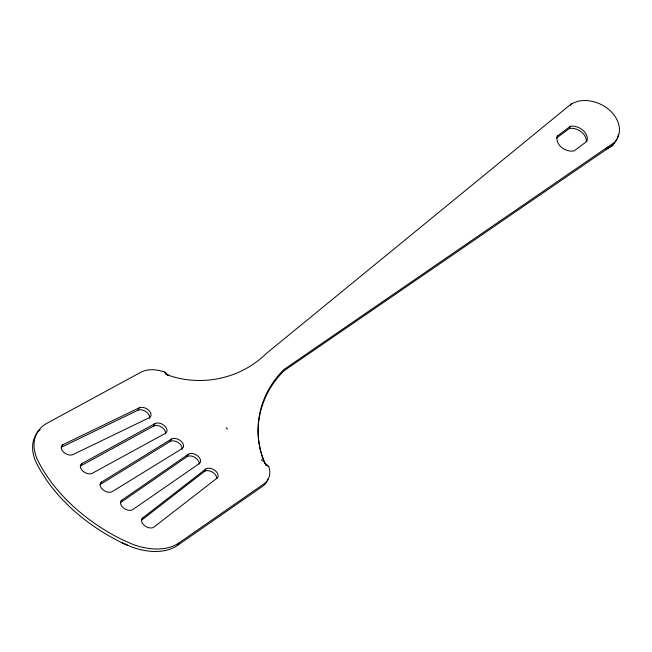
<?xml version="1.0" encoding="UTF-8"?>
<svg xmlns="http://www.w3.org/2000/svg" width="652" height="652" viewBox="0 0 652 652"><rect width="100%" height="100%" fill="white"/><g stroke="black" fill="none" stroke-linecap="round" stroke-linejoin="round"><path stroke-width="0.98" d="M570.647 105.347L571.291 103.912L577.403 101.394A30.155 23.154 24.2 0 1 609.832 110.4A30.155 23.154 24.2 0 1 617.607 137.898L613.027 144.834L284.052 370.719A91.598 86.52 -6 0 0 260.939 452.464M557.541 135.885L556.572 138.037L569.441 128.387L570.41 126.235A13.146 10.09 24.2 0 1 583.141 130.416A13.146 10.09 24.2 0 1 586.979 141.272L574.11 150.922A12.738 9.78 24.2 0 1 561.062 146.977A12.738 9.78 24.2 0 1 557.541 135.885L570.41 126.235M607.159 147.368L606.197 149.52L612.44 145.608L616.645 140.058A30.155 23.154 24.2 0 0 618.332 134.361M63.032 444.631L61.606 447.101L137.922 410.23L139.349 407.761A7.376 4.67 30 0 1 148.966 410.491A7.376 4.67 30 0 1 149.235 417.736L72.918 454.607A7.376 4.67 30 0 1 63.301 451.877A7.376 4.67 30 0 1 63.032 444.631L139.349 407.761M81.981 463.515L80.555 465.984L153.717 426.017L155.143 423.539A7.376 4.67 30 0 1 164.744 425.992A7.376 4.67 30 0 1 165.388 433.336L92.225 473.311A7.376 4.67 30 0 1 82.625 470.858A7.376 4.67 30 0 1 81.981 463.515L155.143 423.539M101.598 482.048L100.172 484.517L170.066 441.502L171.5 439.032A7.376 4.67 30 0 1 181.06 441.2A7.376 4.67 30 0 1 182.071 448.633L112.168 491.649A7.376 4.67 30 0 1 102.608 489.481A7.376 4.67 30 0 1 101.598 482.048L171.5 439.032M121.842 500.198L120.416 502.676L186.953 456.685L188.379 454.208A7.376 4.67 30 0 1 197.898 456.09A7.376 4.67 30 0 1 199.276 463.605L132.739 509.595A7.376 4.67 30 0 1 123.22 507.712A7.376 4.67 30 0 1 121.842 500.198L188.379 454.208M142.69 517.949L141.264 520.426L204.329 471.526L205.763 469.049A7.376 4.67 30 0 1 215.217 470.638A7.376 4.67 30 0 1 216.961 478.218L153.888 527.118A7.376 4.67 30 0 1 144.434 525.528A7.376 4.67 30 0 1 142.69 517.949L205.763 469.049M37.938 431.901A56.406 35.721 30 0 0 35.404 460.825A136.178 86.251 30 0 0 121.704 542.603L131.948 547.077A56.235 35.615 30 0 0 177.385 545.496L178.811 543.018L263.97 483.874A31.785 20.13 30 0 0 268.722 466.457L265.005 463.083L265.951 465.023L268.722 466.457M571.291 103.912L266.301 353.514A91.598 86.52 -6 0 1 171.859 376.416L166.089 374.354L164.736 372.056A31.785 20.13 30 0 0 140.954 372.186L46.944 423.295A56.406 35.721 30 0 0 36.838 458.348A136.178 86.251 30 0 0 123.13 540.133L133.375 544.599A56.235 35.615 30 0 0 178.811 543.018M177.385 545.496L262.544 486.343A31.785 20.13 30 0 0 267.85 478.943M613.997 142.674L283.93 369.521A91.598 86.52 -6 0 0 263.547 459.652L265.951 465.023M166.089 374.354L168.452 375.43L164.736 372.056M121.704 542.603L127.751 545.398M226.081 427.745L227.581 429.106M261.256 459.684L262.756 461.046M38.46 431.298A56.406 35.721 30 0 1 40.131 429.595M264.777 463.58A91.598 86.52 -6 0 1 261.199 453.409M170.066 441.502A7.376 4.67 30 0 1 178.126 442.521A7.376 4.67 30 0 1 182.079 449.147M186.953 456.685A7.376 4.67 30 0 1 194.924 457.443A7.376 4.67 30 0 1 199.153 464.037M204.329 471.526A7.376 4.67 30 0 1 212.21 472.032A7.376 4.67 30 0 1 216.717 478.576M137.922 410.23A7.376 4.67 30 0 1 146.105 411.746A7.376 4.67 30 0 1 149.487 418.413M153.717 426.017A7.376 4.67 30 0 1 161.843 427.28A7.376 4.67 30 0 1 165.51 433.93M569.441 128.387A13.146 10.09 24.2 0 1 586.344 141.639"/></g></svg>
